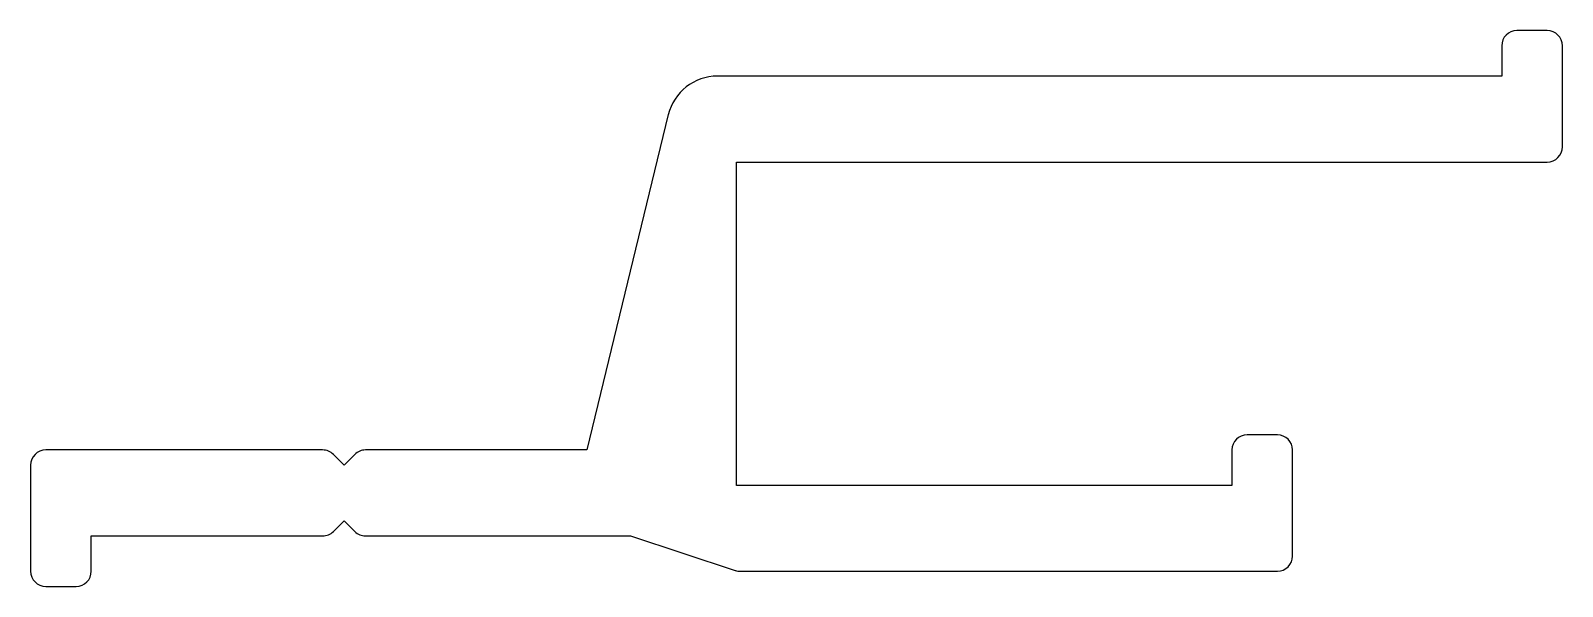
# Model space of a CAD drawing. Extents: x 2546.6 to 2576.9, y 1725.3 to 1736.3.
import ezdxf

# ---------------------------------------------------------------- set-up
doc = ezdxf.new("R2010")
doc.units = 0
doc.layers.get('0').update_dxf_attribs({"linetype": 'CONTINUOUS'})

msp = doc.modelspace()

# ---------------------------------------------------------------- linework, layer by layer
for p, q in [((2576.568, 1736.332), (2575.968, 1736.332)), ((2575.668, 1736.032), (2575.668, 1735.432)), ((2576.868, 1734.032), (2576.868, 1736.032)), ((2575.668, 1735.432), (2560.154, 1735.432)), ((2559.182, 1734.669), (2557.568, 1728.032)), ((2560.531, 1727.332), (2560.531, 1733.732)), ((2560.531, 1733.732), (2576.568, 1733.732)), ((2571.231, 1728.332), (2570.631, 1728.332)), ((2552.344, 1728.032), (2546.868, 1728.032)), ((2557.568, 1728.032), (2553.192, 1728.032)), ((2570.331, 1728.032), (2570.331, 1727.332)), ((2571.531, 1725.932), (2571.531, 1728.032)), ((2546.568, 1727.732), (2546.568, 1725.632)), ((2552.768, 1727.732), (2552.556, 1727.945)), ((2552.98, 1727.945), (2552.768, 1727.732)), ((2570.331, 1727.332), (2560.531, 1727.332)), ((2552.556, 1726.42), (2552.768, 1726.632)), ((2552.768, 1726.632), (2552.98, 1726.42)), ((2547.768, 1725.632), (2547.768, 1726.332)), ((2547.768, 1726.332), (2552.344, 1726.332)), ((2553.192, 1726.332), (2558.431, 1726.332)), ((2558.431, 1726.332), (2560.508, 1725.648)), ((2560.602, 1725.632), (2571.231, 1725.632)), ((2546.868, 1725.332), (2547.468, 1725.332))]:
    msp.add_line(p, q)
for centre, radius, start, end in [((2575.968, 1736.032), 0.3, 90, 180), ((2576.568, 1736.032), 0.3, 0, 90), ((2560.154, 1734.432), 1, 90, 166.3287), ((2576.568, 1734.032), 0.3, 270, 0), ((2570.631, 1728.032), 0.3, 90, 180), ((2571.231, 1728.032), 0.3, 0, 90), ((2546.868, 1727.732), 0.3, 90, 180), ((2552.344, 1727.732), 0.3, 45, 90), ((2553.192, 1727.732), 0.3, 90, 135), ((2552.344, 1726.632), 0.3, 270, 315), ((2553.192, 1726.632), 0.3, 225, 270), ((2571.231, 1725.932), 0.3, 270, 360), ((2546.868, 1725.632), 0.3, 180, 270), ((2547.468, 1725.632), 0.3, 270, 360), ((2560.602, 1725.932), 0.3, 251.7486, 270)]:
    msp.add_arc(centre, radius, start, end)

doc.saveas('drawing.dxf')
